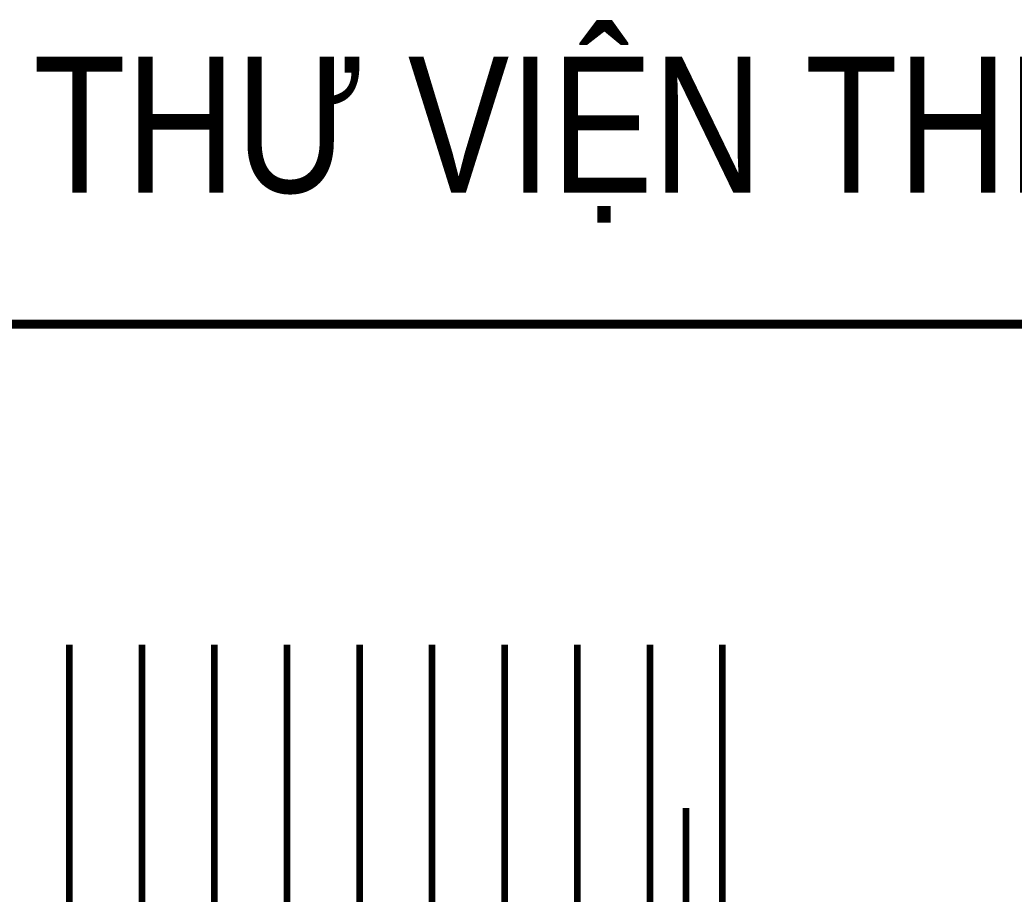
# Model space of a CAD drawing. Header units: millimetres. Extents: x 925681 to 1410834, y 71669 to 296428.
# Drawn here: x 1078293 to 1083774, y 280619 to 285441 of the extents above; entities that cross this region are included whole.
import ezdxf
from ezdxf.enums import TextEntityAlignment as Align

# ---------------------------------------------------------------- set-up
doc = ezdxf.new("R2010")
doc.units = ezdxf.units.MM
doc.header["$LTSCALE"] = 100
doc.layers.add('Ap0314_Kh', color=253, linetype='Continuous', lineweight=15)
doc.layers.add('Ap0404_Reinf.slab', color=5, linetype='Continuous', lineweight=40)
doc.styles.add('Ap_text ghi chu', font='1.shx', dxfattribs={"width": 0.8, "height": 250})
doc.styles.add('Ap_Vni-helve', font='', dxfattribs={"width": 0.8, "height": 1})
doc.styles.get('Ap_Vni-helve').set_extended_font_data('VNI-Helve')

# ---------------------------------------------------------------- blocks, each defined once
blk = doc.blocks.new('*U148')
at = {"layer": 'Ap0404_Reinf.slab', "lineweight": 90, "ltscale": 10}
blk.add_lwpolyline([(0, 5700), (0, 0)], dxfattribs=at)
at = {"layer": 'Defpoints', "lineweight": 90, "style": 'Ap_text ghi chu', "width": 0.8}
blk.add_attdef('SH', (0, 0), '', height=50, dxfattribs=at)
blk = doc.blocks.new('*U149')
at = {"layer": 'Ap0404_Reinf.slab', "lineweight": 90, "ltscale": 10}
blk.add_lwpolyline([(0, 5100), (0, 0)], dxfattribs=at)
at = {"layer": 'Defpoints', "lineweight": 90, "style": 'Ap_text ghi chu', "width": 0.8}
blk.add_attdef('SH', (0, 0), '', height=50, dxfattribs=at)

msp = doc.modelspace()

# ---------------------------------------------------------------- linework, layer by layer
at = {"layer": 'Defpoints', "const_width": 50}
msp.add_lwpolyline([(1076554, 283763.5), (1089229.2, 283763.5), (1089229.2, 272962.3), (1076554, 272962.3)], close=True, dxfattribs=at)

# ---------------------------------------------------------------- block references
for name, p in [('*U149', (1078564.7, 276894.2)), ('*U149', (1078964.7, 276894.2)), ('*U149', (1079364.7, 276894.2)), ('*U149', (1079764.7, 276894.2)), ('*U149', (1080164.7, 276894.2)), ('*U149', (1080564.7, 276894.2)), ('*U149', (1080964.7, 276894.2)), ('*U149', (1081364.7, 276894.2)), ('*U149', (1081764.7, 276894.2)), ('*U148', (1082164.7, 276294.2)), ('*U148', (1081964.7, 275394.2))]:
    msp.add_blockref(name, p)

# ---------------------------------------------------------------- texts
at = {"layer": 'Ap0314_Kh', "style": 'Ap_Vni-helve', "width": 0.8}
msp.add_text('THÖ VIEÄN THEÙP VAÙCH', height=750, rotation=360, dxfattribs=at).set_placement((1082891.6, 284263.5), align=Align.BOTTOM_CENTER)

doc.saveas('drawing.dxf')
